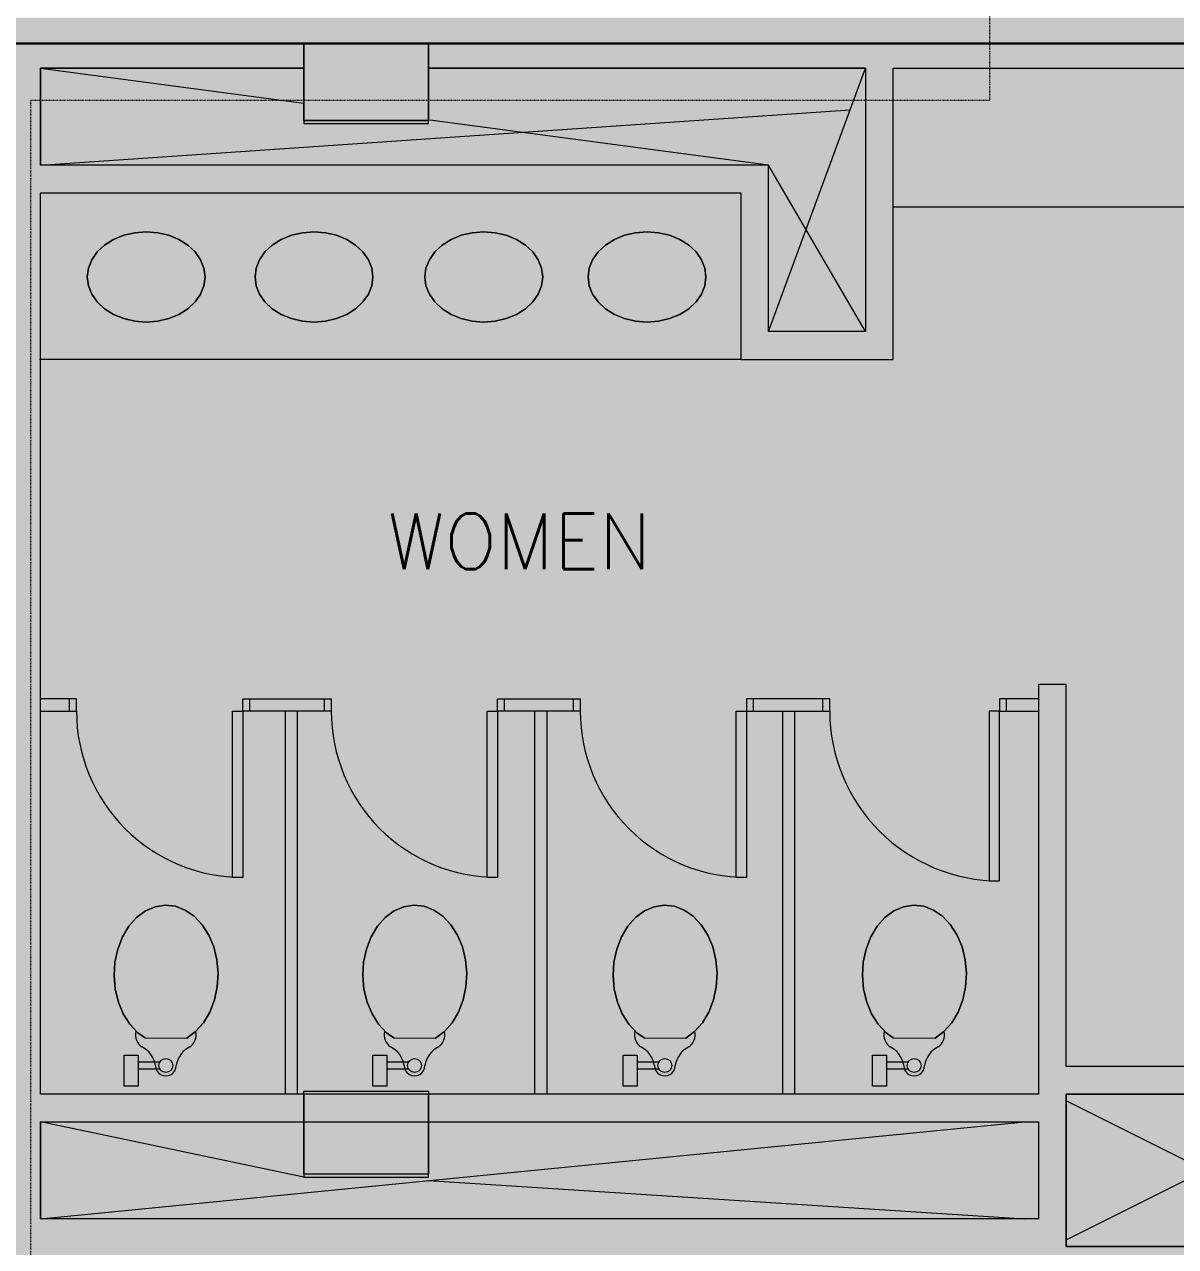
# Model space of a CAD drawing. Header units: inches. Extents: x 920 to 3181, y -644 to 1788.
# Drawn here: x 2208.2 to 2374.3, y 1080.6 to 1256.9 of the extents above; entities that cross this region are included whole.
import ezdxf

# ---------------------------------------------------------------- set-up
doc = ezdxf.new("R2010")
doc.units = ezdxf.units.IN
doc.header["$MEASUREMENT"] = 0
doc.linetypes.add('Dash 1_16_', pattern=[0.125, 0.0625, -0.0625])
for name, color, linetype, lineweight in [('4694_52_BB$0$__9', 7, 'Continuous', 9), ('4694_52_BB$0$BHT', 7, 'Continuous', 9), ('4694_52_BB$0$BPT', 7, 'Continuous', 9), ('4694_52_BB$0$BTX', 7, 'Continuous', 9), ('4694_52_BB$0$T-DRWG-BLCK__1', 7, 'Continuous', 9), ('9t floor LINKED_dwg', 8, 'Continuous', 9), ('A-DETL', 90, 'Continuous', 9), ('A-DETL-GENF', 92, 'Continuous', 9), ('A-WALL-PATT', 111, 'Continuous', 18), ('I-WALL', 2, 'Continuous', 18)]:
    doc.layers.add(name, color=color, linetype=linetype, lineweight=lineweight)
doc.styles.add('romans', font='romans__.ttf', dxfattribs={"height": 8})

# ---------------------------------------------------------------- blocks, each defined once
blk = doc.blocks.new('9t floor LINKED_dwg_4694_52_BB$0$UNIT0-4997742-FIRST FLOOR CONSTRUCTION PLAN')
at = {"layer": '4694_52_BB$0$T-DRWG-BLCK__1'}
blk.add_line((858.25, 1254.12), (858.25, 1242.56), dxfattribs=at)
at = {"layer": '4694_52_BB$0$T-DRWG-BLCK__1', "flags": 128}
blk.add_lwpolyline([(858.25, 1242.56), (876.25, 1242.56), (876.25, 1254.12)], dxfattribs=at)
blk = doc.blocks.new('9t floor LINKED_dwg_4694_52_BB$0$UNIT0-4997743-FIRST FLOOR CONSTRUCTION PLAN')
at = {"layer": '4694_52_BB$0$T-DRWG-BLCK__1', "flags": 128}
blk.add_lwpolyline([(858.2502, 1090.5624), (876.2502, 1090.5624), (876.2502, 1102.5624), (858.2502, 1102.5624)], close=True, dxfattribs=at)
blk = doc.blocks.new('9t floor LINKED_dwg_4694_52_BB$0$721X19BI-4997760-FIRST FLOOR CONSTRUCTION PLAN')
at = {"layer": '4694_52_BB$0$__9', "flags": 128}
blk.add_lwpolyline([(875.71224, 1220.4456), (875.87556, 1221.71376), (876.35928, 1222.93308), (877.1448, 1224.05688), (878.20188, 1225.04184), (879.48996, 1225.85016), (880.95948, 1226.45088), (882.55404, 1226.82072), (884.21232, 1226.94564), (885.8706, 1226.82072), (887.46504, 1226.45088), (888.93468, 1225.85016), (890.22264, 1225.04184), (891.27972, 1224.05688), (892.06524, 1222.93308), (892.54896, 1221.71376), (892.71228, 1220.4456), (892.54896, 1219.17756), (892.06524, 1217.95824), (891.27972, 1216.83444), (890.22264, 1215.84948), (888.93468, 1215.04104), (887.46504, 1214.44044), (885.8706, 1214.07048), (884.21232, 1213.94568), (882.55404, 1214.07048), (880.95948, 1214.44044), (879.48996, 1215.04104), (878.20188, 1215.84948), (877.1448, 1216.83444), (876.35928, 1217.95824), (875.87556, 1219.17756), (875.71224, 1220.4456), (875.87556, 1219.17756), (876.35928, 1217.95824), (877.1448, 1216.83444), (878.20188, 1215.84948), (879.48996, 1215.04104), (880.95948, 1214.44044), (882.55404, 1214.07048), (884.21232, 1213.94568), (885.8706, 1214.07048), (887.46504, 1214.44044), (888.93468, 1215.04104), (890.22264, 1215.84948), (891.27972, 1216.83444), (892.06524, 1217.95824), (892.54896, 1219.17756), (892.71228, 1220.4456), (892.54896, 1221.71376), (892.06524, 1222.93308), (891.27972, 1224.05688), (890.22264, 1225.04184), (888.93468, 1225.85016), (887.46504, 1226.45088), (885.8706, 1226.82072), (884.21232, 1226.94564), (882.55404, 1226.82072), (880.95948, 1226.45088), (879.48996, 1225.85016), (878.20188, 1225.04184), (877.1448, 1224.05688), (876.35928, 1222.93308), (875.87556, 1221.71376)], close=True, dxfattribs=at)
blk = doc.blocks.new('9t floor LINKED_dwg_4694_52_BB$0$721X19BI-4997761-FIRST FLOOR CONSTRUCTION PLAN')
at = {"layer": '4694_52_BB$0$__9', "flags": 128}
blk.add_lwpolyline([(851.21232, 1220.4456), (851.37564, 1221.71376), (851.85936, 1222.93308), (852.64488, 1224.05688), (853.70196, 1225.04184), (854.99004, 1225.85016), (856.45956, 1226.45088), (858.05412, 1226.82072), (859.7124, 1226.94564), (861.37068, 1226.82072), (862.96512, 1226.45088), (864.43476, 1225.85016), (865.72272, 1225.04184), (866.7798, 1224.05688), (867.56532, 1222.93308), (868.04904, 1221.71376), (868.21236, 1220.4456), (868.04904, 1219.17756), (867.56532, 1217.95824), (866.7798, 1216.83444), (865.72272, 1215.84948), (864.43476, 1215.04104), (862.96512, 1214.44044), (861.37068, 1214.07048), (859.7124, 1213.94568), (858.05412, 1214.07048), (856.45956, 1214.44044), (854.99004, 1215.04104), (853.70196, 1215.84948), (852.64488, 1216.83444), (851.85936, 1217.95824), (851.37564, 1219.17756), (851.21232, 1220.4456), (851.37564, 1219.17756), (851.85936, 1217.95824), (852.64488, 1216.83444), (853.70196, 1215.84948), (854.99004, 1215.04104), (856.45956, 1214.44044), (858.05412, 1214.07048), (859.7124, 1213.94568), (861.37068, 1214.07048), (862.96512, 1214.44044), (864.43476, 1215.04104), (865.72272, 1215.84948), (866.7798, 1216.83444), (867.56532, 1217.95824), (868.04904, 1219.17756), (868.21236, 1220.4456), (868.04904, 1221.71376), (867.56532, 1222.93308), (866.7798, 1224.05688), (865.72272, 1225.04184), (864.43476, 1225.85016), (862.96512, 1226.45088), (861.37068, 1226.82072), (859.7124, 1226.94564), (858.05412, 1226.82072), (856.45956, 1226.45088), (854.99004, 1225.85016), (853.70196, 1225.04184), (852.64488, 1224.05688), (851.85936, 1222.93308), (851.37564, 1221.71376)], close=True, dxfattribs=at)
blk = doc.blocks.new('9t floor LINKED_dwg_4694_52_BB$0$721X19BI-4997762-FIRST FLOOR CONSTRUCTION PLAN')
at = {"layer": '4694_52_BB$0$__9', "flags": 128}
blk.add_lwpolyline([(827.00916, 1220.4456), (827.17248, 1221.71376), (827.6562, 1222.93308), (828.44172, 1224.05688), (829.4988, 1225.04184), (830.78688, 1225.85016), (832.2564, 1226.45088), (833.85096, 1226.82072), (835.50924, 1226.94564), (837.16752, 1226.82072), (838.76196, 1226.45088), (840.2316, 1225.85016), (841.51956, 1225.04184), (842.57664, 1224.05688), (843.36216, 1222.93308), (843.84588, 1221.71376), (844.0092, 1220.4456), (843.84588, 1219.17756), (843.36216, 1217.95824), (842.57664, 1216.83444), (841.51956, 1215.84948), (840.2316, 1215.04104), (838.76196, 1214.44044), (837.16752, 1214.07048), (835.50924, 1213.94568), (833.85096, 1214.07048), (832.2564, 1214.44044), (830.78688, 1215.04104), (829.4988, 1215.84948), (828.44172, 1216.83444), (827.6562, 1217.95824), (827.17248, 1219.17756), (827.00916, 1220.4456), (827.17248, 1219.17756), (827.6562, 1217.95824), (828.44172, 1216.83444), (829.4988, 1215.84948), (830.78688, 1215.04104), (832.2564, 1214.44044), (833.85096, 1214.07048), (835.50924, 1213.94568), (837.16752, 1214.07048), (838.76196, 1214.44044), (840.2316, 1215.04104), (841.51956, 1215.84948), (842.57664, 1216.83444), (843.36216, 1217.95824), (843.84588, 1219.17756), (844.0092, 1220.4456), (843.84588, 1221.71376), (843.36216, 1222.93308), (842.57664, 1224.05688), (841.51956, 1225.04184), (840.2316, 1225.85016), (838.76196, 1226.45088), (837.16752, 1226.82072), (835.50924, 1226.94564), (833.85096, 1226.82072), (832.2564, 1226.45088), (830.78688, 1225.85016), (829.4988, 1225.04184), (828.44172, 1224.05688), (827.6562, 1222.93308), (827.17248, 1221.71376)], close=True, dxfattribs=at)
blk = doc.blocks.new('9t floor LINKED_dwg_4694_52_BB$0$3REG1-4997763-FIRST FLOOR CONSTRUCTION PLAN')
at = {"layer": '4694_52_BB$0$__9'}
for p, q in [((945.4164, 1107.1434), (942.35388, 1107.1434)), ((945.4164, 1106.14344), (942.35388, 1106.14344))]:
    blk.add_line(p, q, dxfattribs=at)
at = {"layer": '4694_52_BB$0$__9', "flags": 128}
blk.add_lwpolyline([(943.30308, 1110.66768), (942.2736, 1111.4082), (941.12208, 1112.62692), (940.17096, 1114.12188), (939.45684, 1115.83548), (939.0072, 1117.70184), (938.83932, 1119.64944), (938.95956, 1121.60316), (939.36336, 1123.48812), (940.03524, 1125.23184), (940.94928, 1126.76724), (942.07056, 1128.0354), (943.35564, 1128.98748), (944.75556, 1129.587), (946.2162, 1129.81092), (947.68152, 1129.6506), (949.09524, 1129.11216), (950.403, 1128.21636), (951.55452, 1126.99752), (952.50564, 1125.50256), (953.21976, 1123.78896), (953.6694, 1121.9226), (953.83728, 1119.97512), (953.71704, 1118.02128), (953.31324, 1116.13632), (952.64136, 1114.39272), (951.7272, 1112.85732), (950.60604, 1111.58916), (949.32084, 1110.63696), (950.60604, 1111.58916), (951.7272, 1112.85732), (952.64136, 1114.39272), (953.31324, 1116.13632), (953.71704, 1118.02128), (953.83728, 1119.97512), (953.6694, 1121.9226), (953.21976, 1123.78896), (952.50564, 1125.50256), (951.55452, 1126.99752), (950.403, 1128.21636), (949.09524, 1129.11216), (947.68152, 1129.6506), (946.2162, 1129.81092), (944.75556, 1129.587), (943.35564, 1128.98748), (942.07056, 1128.0354), (940.94928, 1126.76724), (940.03524, 1125.23184), (939.36336, 1123.48812), (938.95956, 1121.60316), (938.83932, 1119.64944), (939.0072, 1117.70184), (939.45684, 1115.83548), (940.17096, 1114.12188), (941.12208, 1112.62692), (942.2736, 1111.4082), (943.30308, 1110.66768), (949.32084, 1110.63696)], dxfattribs=at)
blk.add_lwpolyline([(942.30696, 1103.67948), (940.30704, 1103.67948), (940.30704, 1108.17948), (942.30696, 1108.17948)], close=True, dxfattribs=at)
at = {"layer": '4694_52_BB$0$__9'}
blk.add_circle((946.30704, 1106.67948), 0.99996, dxfattribs=at)
for centre, radius, start, end in [((944.06544, 1111.11984), 2.13852, 167.348788, 235.3272141), ((948.54852, 1111.11984), 2.13852, 304.6727859, 12.651212), ((941.307, 1106.17956), 3.53556, 8.1306524, 64.1446193), ((951.30696, 1106.17956), 3.53556, 115.8553807, 171.8693476), ((946.30704, 1106.6688), 1.5, 179.5874775, 0.4125225)]:
    blk.add_arc(centre, radius, start, end, dxfattribs=at)
blk = doc.blocks.new('9t floor LINKED_dwg_4694_52_BB$0$3REG1-4997764-FIRST FLOOR CONSTRUCTION PLAN')
at = {"layer": '4694_52_BB$0$__9'}
for p, q in [((909.44772, 1107.1434), (906.3852, 1107.1434)), ((909.44772, 1106.14344), (906.3852, 1106.14344))]:
    blk.add_line(p, q, dxfattribs=at)
at = {"layer": '4694_52_BB$0$__9', "flags": 128}
blk.add_lwpolyline([(907.3344, 1110.66768), (906.30492, 1111.4082), (905.1534, 1112.62692), (904.20228, 1114.12188), (903.48816, 1115.83548), (903.03852, 1117.70184), (902.87064, 1119.64944), (902.99088, 1121.60316), (903.39468, 1123.48812), (904.06656, 1125.23184), (904.9806, 1126.76724), (906.10188, 1128.0354), (907.38696, 1128.98748), (908.78688, 1129.587), (910.24752, 1129.81092), (911.71284, 1129.6506), (913.12656, 1129.11216), (914.43432, 1128.21636), (915.58584, 1126.99752), (916.53696, 1125.50256), (917.25108, 1123.78896), (917.70072, 1121.9226), (917.8686, 1119.97512), (917.74836, 1118.02128), (917.34456, 1116.13632), (916.67268, 1114.39272), (915.75852, 1112.85732), (914.63736, 1111.58916), (913.35216, 1110.63696), (914.63736, 1111.58916), (915.75852, 1112.85732), (916.67268, 1114.39272), (917.34456, 1116.13632), (917.74836, 1118.02128), (917.8686, 1119.97512), (917.70072, 1121.9226), (917.25108, 1123.78896), (916.53696, 1125.50256), (915.58584, 1126.99752), (914.43432, 1128.21636), (913.12656, 1129.11216), (911.71284, 1129.6506), (910.24752, 1129.81092), (908.78688, 1129.587), (907.38696, 1128.98748), (906.10188, 1128.0354), (904.9806, 1126.76724), (904.06656, 1125.23184), (903.39468, 1123.48812), (902.99088, 1121.60316), (902.87064, 1119.64944), (903.03852, 1117.70184), (903.48816, 1115.83548), (904.20228, 1114.12188), (905.1534, 1112.62692), (906.30492, 1111.4082), (907.3344, 1110.66768), (913.35216, 1110.63696)], dxfattribs=at)
blk.add_lwpolyline([(906.33828, 1103.67948), (904.33836, 1103.67948), (904.33836, 1108.17948), (906.33828, 1108.17948)], close=True, dxfattribs=at)
at = {"layer": '4694_52_BB$0$__9'}
blk.add_circle((910.33836, 1106.67948), 0.99996, dxfattribs=at)
for centre, radius, start, end in [((908.09676, 1111.11984), 2.13852, 167.348788, 235.3272141), ((912.57984, 1111.11984), 2.13852, 304.6727859, 12.651212), ((905.33832, 1106.17956), 3.53556, 8.1306524, 64.1446193), ((915.33828, 1106.17956), 3.53556, 115.8553807, 171.8693476), ((910.33836, 1106.6688), 1.5, 179.5874775, 0.4125225)]:
    blk.add_arc(centre, radius, start, end, dxfattribs=at)
blk = doc.blocks.new('9t floor LINKED_dwg_4694_52_BB$0$3REG1-4997765-FIRST FLOOR CONSTRUCTION PLAN')
at = {"layer": '4694_52_BB$0$__9'}
for p, q in [((873.33828, 1107.1434), (870.27576, 1107.1434)), ((873.33828, 1106.14344), (870.27576, 1106.14344))]:
    blk.add_line(p, q, dxfattribs=at)
at = {"layer": '4694_52_BB$0$__9', "flags": 128}
blk.add_lwpolyline([(871.22496, 1110.66768), (870.19548, 1111.4082), (869.04396, 1112.62692), (868.09284, 1114.12188), (867.37872, 1115.83548), (866.92908, 1117.70184), (866.7612, 1119.64944), (866.88144, 1121.60316), (867.28524, 1123.48812), (867.95712, 1125.23184), (868.87116, 1126.76724), (869.99244, 1128.0354), (871.27752, 1128.98748), (872.67744, 1129.587), (874.13808, 1129.81092), (875.6034, 1129.6506), (877.01712, 1129.11216), (878.32488, 1128.21636), (879.4764, 1126.99752), (880.42752, 1125.50256), (881.14164, 1123.78896), (881.59128, 1121.9226), (881.75916, 1119.97512), (881.63892, 1118.02128), (881.23512, 1116.13632), (880.56324, 1114.39272), (879.64908, 1112.85732), (878.52792, 1111.58916), (877.24272, 1110.63696), (878.52792, 1111.58916), (879.64908, 1112.85732), (880.56324, 1114.39272), (881.23512, 1116.13632), (881.63892, 1118.02128), (881.75916, 1119.97512), (881.59128, 1121.9226), (881.14164, 1123.78896), (880.42752, 1125.50256), (879.4764, 1126.99752), (878.32488, 1128.21636), (877.01712, 1129.11216), (875.6034, 1129.6506), (874.13808, 1129.81092), (872.67744, 1129.587), (871.27752, 1128.98748), (869.99244, 1128.0354), (868.87116, 1126.76724), (867.95712, 1125.23184), (867.28524, 1123.48812), (866.88144, 1121.60316), (866.7612, 1119.64944), (866.92908, 1117.70184), (867.37872, 1115.83548), (868.09284, 1114.12188), (869.04396, 1112.62692), (870.19548, 1111.4082), (871.22496, 1110.66768), (877.24272, 1110.63696)], dxfattribs=at)
blk.add_lwpolyline([(870.22884, 1103.67948), (868.22892, 1103.67948), (868.22892, 1108.17948), (870.22884, 1108.17948)], close=True, dxfattribs=at)
at = {"layer": '4694_52_BB$0$__9'}
blk.add_circle((874.22892, 1106.67948), 0.99996, dxfattribs=at)
for centre, radius, start, end in [((871.98732, 1111.11984), 2.13852, 167.348788, 235.3272141), ((876.4704, 1111.11984), 2.13852, 304.6727859, 12.651212), ((869.22888, 1106.17956), 3.53556, 8.1306524, 64.1446193), ((879.22884, 1106.17956), 3.53556, 115.8553807, 171.8693476), ((874.22892, 1106.6688), 1.5, 179.5874775, 0.4125225)]:
    blk.add_arc(centre, radius, start, end, dxfattribs=at)
blk = doc.blocks.new('9t floor LINKED_dwg_4694_52_BB$0$3REG1-4997766-FIRST FLOOR CONSTRUCTION PLAN')
at = {"layer": '4694_52_BB$0$__9'}
for p, q in [((837.44772, 1107.1434), (834.3852, 1107.1434)), ((837.44772, 1106.14344), (834.3852, 1106.14344))]:
    blk.add_line(p, q, dxfattribs=at)
at = {"layer": '4694_52_BB$0$__9', "flags": 128}
blk.add_lwpolyline([(835.3344, 1110.66768), (834.30492, 1111.4082), (833.1534, 1112.62692), (832.20228, 1114.12188), (831.48816, 1115.83548), (831.03852, 1117.70184), (830.87064, 1119.64944), (830.99088, 1121.60316), (831.39468, 1123.48812), (832.06656, 1125.23184), (832.9806, 1126.76724), (834.10188, 1128.0354), (835.38696, 1128.98748), (836.78688, 1129.587), (838.24752, 1129.81092), (839.71284, 1129.6506), (841.12656, 1129.11216), (842.43432, 1128.21636), (843.58584, 1126.99752), (844.53696, 1125.50256), (845.25108, 1123.78896), (845.70072, 1121.9226), (845.8686, 1119.97512), (845.74836, 1118.02128), (845.34456, 1116.13632), (844.67268, 1114.39272), (843.75852, 1112.85732), (842.63736, 1111.58916), (841.35216, 1110.63696), (842.63736, 1111.58916), (843.75852, 1112.85732), (844.67268, 1114.39272), (845.34456, 1116.13632), (845.74836, 1118.02128), (845.8686, 1119.97512), (845.70072, 1121.9226), (845.25108, 1123.78896), (844.53696, 1125.50256), (843.58584, 1126.99752), (842.43432, 1128.21636), (841.12656, 1129.11216), (839.71284, 1129.6506), (838.24752, 1129.81092), (836.78688, 1129.587), (835.38696, 1128.98748), (834.10188, 1128.0354), (832.9806, 1126.76724), (832.06656, 1125.23184), (831.39468, 1123.48812), (830.99088, 1121.60316), (830.87064, 1119.64944), (831.03852, 1117.70184), (831.48816, 1115.83548), (832.20228, 1114.12188), (833.1534, 1112.62692), (834.30492, 1111.4082), (835.3344, 1110.66768), (841.35216, 1110.63696)], dxfattribs=at)
blk.add_lwpolyline([(834.33828, 1103.67948), (832.33836, 1103.67948), (832.33836, 1108.17948), (834.33828, 1108.17948)], close=True, dxfattribs=at)
at = {"layer": '4694_52_BB$0$__9'}
blk.add_circle((838.33836, 1106.67948), 0.99996, dxfattribs=at)
for centre, radius, start, end in [((836.09676, 1111.11984), 2.13852, 167.348788, 235.3272141), ((840.57984, 1111.11984), 2.13852, 304.6727859, 12.651212), ((833.33832, 1106.17956), 3.53556, 8.1306524, 64.1446193), ((843.33828, 1106.17956), 3.53556, 115.8553807, 171.8693476), ((838.33836, 1106.6688), 1.5, 179.5874775, 0.4125225)]:
    blk.add_arc(centre, radius, start, end, dxfattribs=at)
blk = doc.blocks.new('9t floor LINKED_dwg_4694_52_BB$0$721X19BI-4997767-FIRST FLOOR CONSTRUCTION PLAN')
at = {"layer": '4694_52_BB$0$__9', "flags": 128}
blk.add_lwpolyline([(899.27484, 1220.4456), (899.43816, 1221.71376), (899.92188, 1222.93308), (900.7074, 1224.05688), (901.76448, 1225.04184), (903.05256, 1225.85016), (904.52208, 1226.45088), (906.11664, 1226.82072), (907.77492, 1226.94564), (909.4332, 1226.82072), (911.02764, 1226.45088), (912.49728, 1225.85016), (913.78524, 1225.04184), (914.84232, 1224.05688), (915.62784, 1222.93308), (916.11156, 1221.71376), (916.27488, 1220.4456), (916.11156, 1219.17756), (915.62784, 1217.95824), (914.84232, 1216.83444), (913.78524, 1215.84948), (912.49728, 1215.04104), (911.02764, 1214.44044), (909.4332, 1214.07048), (907.77492, 1213.94568), (906.11664, 1214.07048), (904.52208, 1214.44044), (903.05256, 1215.04104), (901.76448, 1215.84948), (900.7074, 1216.83444), (899.92188, 1217.95824), (899.43816, 1219.17756), (899.27484, 1220.4456), (899.43816, 1219.17756), (899.92188, 1217.95824), (900.7074, 1216.83444), (901.76448, 1215.84948), (903.05256, 1215.04104), (904.52208, 1214.44044), (906.11664, 1214.07048), (907.77492, 1213.94568), (909.4332, 1214.07048), (911.02764, 1214.44044), (912.49728, 1215.04104), (913.78524, 1215.84948), (914.84232, 1216.83444), (915.62784, 1217.95824), (916.11156, 1219.17756), (916.27488, 1220.4456), (916.11156, 1221.71376), (915.62784, 1222.93308), (914.84232, 1224.05688), (913.78524, 1225.04184), (912.49728, 1225.85016), (911.02764, 1226.45088), (909.4332, 1226.82072), (907.77492, 1226.94564), (906.11664, 1226.82072), (904.52208, 1226.45088), (903.05256, 1225.85016), (901.76448, 1225.04184), (900.7074, 1224.05688), (899.92188, 1222.93308), (899.43816, 1221.71376)], close=True, dxfattribs=at)
blk = doc.blocks.new('9t floor LINKED_dwg-4848483-FIRST FLOOR CONSTRUCTION PLAN')
at = {"layer": '4694_52_BB$0$BHT'}
h = blk.add_hatch(color=256, dxfattribs=at)
h.paths.add_polyline_path([(888.63, 911.3), (891.25, 911.3), (891.25, 914.56), (953.53, 914.56), (953.53, 927.72), (971.53, 927.72), (971.53, 914.56), (1014.25, 914.56), (1014.25, 950.56), (1010.25, 950.56), (1010.25, 918.56), (975.53, 918.56), (975.53, 966.56), (1002.25, 966.56), (1002.25, 969), (1014.25, 969), (1014.25, 1037.1), (1010.25, 1037.1), (1010.25, 970.56), (971.53, 970.56), (971.53, 946.56), (876.25, 946.56), (876.25, 946.31), (888.63, 946.31), (888.63, 942.56), (971.53, 942.56), (971.53, 938.56), (876.25, 938.56), (876.25, 934.56), (887.25, 934.56), (887.25, 911.3)], flags=0)
h.paths.add_polyline_path([(949.53, 918.56), (891.25, 918.56), (891.25, 934.56), (971.53, 934.56), (971.53, 931.72), (949.53, 931.72), (949.53, 926.83)], flags=0)
h.paths.add_polyline_path([(816.25, 934.56), (821.75, 934.56), (821.75, 938.56), (820.25, 938.56), (820.25, 942.56), (816.25, 942.56), (816.25, 938.56)], flags=0)
h.paths.add_polyline_path([(825.5, 934.56), (858.25, 934.56), (858.25, 938.56), (825.5, 938.56), (825.5, 938.01)], flags=0)
h.paths.add_polyline_path([(831.6, 946.31), (858.25, 946.31), (858.25, 946.56), (820.25, 946.56), (820.25, 1080.56), (964.25, 1080.56), (964.25, 1018.56), (968.25, 1018.56), (968.25, 1076.56), (1010.25, 1076.56), (1010.25, 1073.1), (1014.25, 1073.1), (1014.25, 1109.59), (1010.25, 1109.59), (1010.25, 1106.56), (968.25, 1106.56), (968.25, 1161.64), (964.25, 1161.64), (964.25, 1102.56), (876.25, 1102.56), (876.25, 1098.56), (964.25, 1098.56), (964.25, 1084.56), (820.25, 1084.56), (820.25, 1098.56), (858.25, 1098.56), (858.25, 1102.56), (820.25, 1102.56), (820.25, 1232.56), (921.28, 1232.56), (921.28, 1208.56), (943.28, 1208.56), (943.28, 1250.56), (1002.25, 1250.56), (1002.25, 1219), (1014.25, 1219), (1014.25, 1254.12), (858.25, 1254.12), (858.25, 1243), (876.25, 1243), (876.25, 1250.56), (939.28, 1250.56), (939.28, 1212.56), (925.28, 1212.56), (925.28, 1236.56), (820.25, 1236.56), (820.25, 1250.56), (858.25, 1250.56), (858.25, 1254.12), (817, 1254.12), (817, 1110.12), (816.25, 1110.12), (816.25, 1106.37), (817, 1106.37), (817, 977.94), (816.25, 977.94), (816.25, 946.31), (822.63, 946.31)], flags=0)
h.paths.add_polyline_path([(1198.25, 951), (1216.25, 951), (1216.25, 968.56), (1198.25, 968.56), (1198.25, 962.18)], flags=0)
h.paths.add_polyline_path([(1198.25, 969), (1202.25, 969), (1202.25, 1236.56), (1198.25, 1236.56), (1198.25, 1198.56), (1171.73, 1198.56), (1171.73, 1194.56), (1198.25, 1194.56), (1198.25, 988)], flags=0)
h.paths.add_polyline_path([(997.73, 1080.56), (968.25, 1080.56), (968.25, 1102.56), (1010.25, 1102.56), (1010.25, 1080.56)], flags=0)
h.paths.add_polyline_path([(1014.25, 1145.59), (1014.25, 1218.56), (1010.25, 1218.56), (1010.25, 1145.59)], flags=0)
h.paths.add_polyline_path([(1104.25, 1191.56), (1104.25, 1194.56), (1135.73, 1194.56), (1135.73, 1198.56), (1104.25, 1198.56), (1104.25, 1250.56), (1198.25, 1250.56), (1198.25, 1237), (1216.25, 1237), (1216.25, 1254.12), (1102.13, 1254.12), (1102.13, 1254.56), (1100.25, 1254.56), (1100.25, 1191.56)], flags=0)
at = {"lineweight": 9, "flags": 128}
for points in [[(820.25, 1250.56), (858.25, 1250.56), (858.25, 1243), (876.25, 1243), (876.25, 1250.56), (939.28, 1250.56), (939.28, 1212.56), (925.28, 1212.56), (925.28, 1236.56), (820.25, 1236.56)], [(968.25, 1102.56), (968.25, 1080.56), (1010.25, 1080.56), (1010.25, 1102.56), (968.25, 1102.56), (1010.25, 1102.56), (1010.25, 1080.56), (968.25, 1080.56)], [(820.25, 1098.56), (964.25, 1098.56), (964.25, 1084.56), (820.25, 1084.56)]]:
    blk.add_lwpolyline(points, close=True, dxfattribs=at)
at = {"layer": '4694_52_BB$0$BPT'}
for p, q in [((820.25, 1250.56), (820.25, 1236.56)), ((943.28, 1230.56), (1002.25, 1230.56)), ((921.28, 1208.56), (820.13, 1208.56)), ((824.45, 1157.81), (824.45, 1159.56)), ((850.45, 1157.81), (850.45, 1159.56)), ((861.21, 1157.81), (861.21, 1159.56)), ((887.21, 1157.81), (887.21, 1159.56)), ((897.14, 1157.81), (897.14, 1159.56)), ((923.14, 1157.81), (923.14, 1159.56)), ((933.13, 1157.81), (933.13, 1159.56)), ((959.63, 1157.81), (959.63, 1159.56)), ((855.54, 1157.81), (855.54, 1102.56)), ((857.29, 1157.81), (857.29, 1102.56)), ((891.54, 1157.81), (891.54, 1102.56)), ((893.29, 1157.81), (893.29, 1102.56)), ((927.31, 1157.81), (927.31, 1102.56)), ((929.06, 1157.81), (929.06, 1102.56)), ((820.25, 1098.56), (820.25, 1084.56)), ((876.25, 1090.08), (962.28, 1084.56))]:
    blk.add_line(p, q, dxfattribs=at)
at = {"layer": '4694_52_BB$0$BPT', "flags": 128}
for points in [[(876.25, 1254.12), (876.25, 1243), (858.25, 1243), (858.25, 1254.12)], [(858.25, 1250.56), (820.25, 1250.56), (858.23, 1245.5)], [(858.25, 1102.56), (820.25, 1102.56), (820.25, 1232.56), (921.28, 1232.56), (921.28, 1208.56), (943.28, 1208.56), (943.28, 1250.56), (1002.25, 1250.56)], [(939.28, 1250.56), (939.28, 1212.56), (925.28, 1212.56), (939.28, 1250.56), (876.25, 1250.56)], [(925.28, 1212.56), (925.28, 1236.56), (820.25, 1236.56), (937.06, 1244.56)], [(939.28, 1212.56), (925.28, 1236.56), (876.41, 1243.08)], [(1010.25, 1073.1), (1014.25, 1073.1), (1014.25, 1109.59), (1010.25, 1109.59), (1010.25, 1106.56), (968.25, 1106.56), (968.25, 1161.64), (964.25, 1161.64), (964.25, 1102.56), (876.25, 1102.56)], [(820.25, 1157.81), (825.45, 1157.81), (825.45, 1159.56), (820.25, 1159.56)], [(964.25, 1159.56), (958.63, 1159.56), (958.63, 1157.81), (957.13, 1157.81), (957.13, 1133.31), (958.63, 1133.31), (958.63, 1157.81), (964.25, 1157.81)], [(968.25, 1081.55), (1010.25, 1102.56), (968.25, 1102.56), (968.25, 1080.56), (1010.25, 1080.56), (968.25, 1101.57)], [(858.25, 1090.56), (820.25, 1098.56), (858.25, 1098.56)], [(876.25, 1098.56), (964.25, 1098.56), (964.25, 1084.56), (820.25, 1084.56), (962.28, 1098.56)]]:
    blk.add_lwpolyline(points, dxfattribs=at)
for points in [[(862.21, 1159.56), (862.21, 1157.81), (849.45, 1157.81), (849.45, 1159.56)], [(886.21, 1159.56), (898.14, 1159.56), (898.14, 1157.81), (886.21, 1157.81), (886.21, 1133.81), (884.71, 1133.81), (884.71, 1157.81), (886.21, 1157.81)], [(922.14, 1159.56), (922.14, 1157.81), (934.13, 1157.81), (934.13, 1159.56)], [(849.45, 1133.81), (847.95, 1133.81), (847.95, 1157.81), (849.45, 1157.81)], [(920.64, 1157.81), (922.14, 1157.81), (922.14, 1133.81), (920.64, 1133.81)], [(876.25, 1091), (858.25, 1091), (858.25, 1103), (876.25, 1103)]]:
    blk.add_lwpolyline(points, close=True, dxfattribs=at)
at = {"layer": '4694_52_BB$0$BPT'}
for centre, radius in [((849.45, 1157.81), 24), ((886.21, 1157.81), 24), ((922.14, 1157.81), 24), ((958.63, 1157.81), 24.5)]:
    blk.add_arc(centre, radius, 179.9997, 270, dxfattribs=at)
for name in ['9t floor LINKED_dwg_4694_52_BB$0$UNIT0-4997742-FIRST FLOOR CONSTRUCTION PLAN', '9t floor LINKED_dwg_4694_52_BB$0$721X19BI-4997762-FIRST FLOOR CONSTRUCTION PLAN', '9t floor LINKED_dwg_4694_52_BB$0$721X19BI-4997761-FIRST FLOOR CONSTRUCTION PLAN', '9t floor LINKED_dwg_4694_52_BB$0$721X19BI-4997760-FIRST FLOOR CONSTRUCTION PLAN', '9t floor LINKED_dwg_4694_52_BB$0$721X19BI-4997767-FIRST FLOOR CONSTRUCTION PLAN', '9t floor LINKED_dwg_4694_52_BB$0$3REG1-4997766-FIRST FLOOR CONSTRUCTION PLAN', '9t floor LINKED_dwg_4694_52_BB$0$3REG1-4997765-FIRST FLOOR CONSTRUCTION PLAN', '9t floor LINKED_dwg_4694_52_BB$0$3REG1-4997764-FIRST FLOOR CONSTRUCTION PLAN', '9t floor LINKED_dwg_4694_52_BB$0$3REG1-4997763-FIRST FLOOR CONSTRUCTION PLAN', '9t floor LINKED_dwg_4694_52_BB$0$UNIT0-4997743-FIRST FLOOR CONSTRUCTION PLAN']:
    blk.add_blockref(name, (0, 0))
at = {"layer": '4694_52_BB$0$BTX', "insert": (870.32, 1186.3), "char_height": 8, "width": 50.6237, "attachment_point": 1, "line_spacing_factor": 0.964689, "style": 'romans'}
blk.add_mtext('WOMEN', dxfattribs=at)

msp = doc.modelspace()

# ---------------------------------------------------------------- hatches: boundary and pattern name
at = {"layer": 'A-DETL-GENF'}
h = msp.add_hatch(color=254, dxfattribs=at)
h.paths.add_polyline_path([(1785.93, 668.23), (2197.5, 668.23), (2197.5, 698.57), (2277.5, 698.57), (2277.5, 705), (2281.5, 705), (2281.5, 668.23), (2613.5, 668.23), (2613.5, 705), (2617.5, 705), (2617.5, 693.07), (2705.5, 693.07), (2705.5, 668.23), (2791.75, 668.23), (2791.75, 682.5), (2815.75, 682.5), (2815.75, 668.23), (3180.85, 668.23), (3180.85, 893.5), (3062.24, 893.5), (3062.24, 1257.87), (3053.5, 1257.87), (3053.52, 1256.51), (3057.74, 1256.51), (3057.74, 1238.51), (3039.74, 1238.51), (3039.74, 1254.12), (2819.5, 1254.12), (2819.5, 1233.5), (2794, 1233.5), (2794, 1254.12), (2606.5, 1254.12), (2606.5, 1237), (2588.5, 1237), (2588.5, 1250.56), (2494.5, 1250.56), (2494.5, 1198.56), (2525.98, 1198.56), (2525.98, 1194.56), (2494.5, 1194.56), (2494.5, 1191.56), (2490.5, 1191.56), (2490.5, 1254.56), (2492.38, 1254.56), (2492.38, 1257.87), (2404.5, 1257.87), (2404.5, 1219), (2392.5, 1219), (2392.5, 1250.56), (2333.53, 1250.56), (2333.53, 1208.56), (2311.53, 1208.56), (2311.53, 1232.56), (2210.5, 1232.56), (2210.5, 1102.56), (2248.5, 1102.56), (2248.5, 1098.56), (2210.5, 1098.56), (2210.5, 1084.56), (2354.5, 1084.56), (2354.5, 1098.56), (2266.5, 1098.56), (2266.5, 1102.56), (2354.5, 1102.56), (2354.5, 1161.64), (2358.5, 1161.64), (2358.5, 1106.56), (2400.5, 1106.56), (2400.5, 1109.59), (2404.5, 1109.59), (2404.5, 1073.1), (2400.5, 1073.1), (2400.5, 1076.56), (2358.5, 1076.56), (2358.5, 1018.56), (2354.5, 1018.56), (2354.5, 1080.56), (2210.5, 1080.56), (2210.5, 946.56), (2248.5, 946.56), (2248.5, 946.31), (2266.5, 946.31), (2266.5, 946.56), (2361.78, 946.56), (2361.78, 970.56), (2400.5, 970.56), (2400.5, 1037.1), (2404.5, 1037.1), (2404.5, 969), (2392.5, 969), (2392.5, 966.56), (2365.78, 966.56), (2365.78, 918.56), (2400.5, 918.56), (2400.5, 950.56), (2404.5, 950.56), (2404.5, 914.56), (2361.78, 914.56), (2361.78, 927.72), (2343.78, 927.72), (2343.78, 914.56), (2281.5, 914.56), (2281.5, 911.3), (2278.88, 911.3), (2278.88, 839.74), (2281.5, 839.74), (2281.5, 833.44), (2278.88, 833.44), (2278.88, 833), (2301.88, 833), (2301.88, 829), (2289.5, 829), (2289.5, 797.44), (2277.5, 797.44), (2277.5, 814.06), (2075.25, 814.06), (2075.25, 870.94), (1836.75, 870.94), (1836.75, 891.94), (1785.93, 891.94), (1785.93, 698.9)], flags=0)
h.paths.add_polyline_path([(2617.5, 668.23), (2661.5, 668.23), (2661.5, 689.07), (2617.5, 689.07)], flags=0)
h.paths.add_polyline_path([(2701.5, 668.23), (2701.5, 689.07), (2665.5, 689.07), (2665.5, 668.23), (2686.66, 668.23)], flags=0)
h.paths.add_polyline_path([(2277.5, 668.23), (2277.5, 694.57), (2201.5, 694.57), (2201.5, 668.23), (2267.4, 668.23)], flags=0)
h.paths.add_polyline_path([(2373.5, 675.14), (2373.5, 705), (2377.5, 705), (2377.5, 675.14)], flags=0)
h.paths.add_polyline_path([(2517.5, 675.14), (2517.5, 705), (2521.5, 705), (2521.5, 675.14)], flags=0)
h.paths.add_polyline_path([(2601.5, 705.44), (2601.5, 709), (2533.5, 709), (2533.5, 705.44), (2517.5, 705.44), (2517.5, 717), (2533.5, 717), (2533.5, 713), (2601.5, 713), (2601.5, 717), (2617.5, 717), (2617.5, 705.44), (2606.5, 705.44)], flags=0)
h.paths.add_polyline_path([(2281.67, 705.44), (2277.5, 705.44), (2277.5, 717), (2293.5, 717), (2293.5, 705.44), (2281.77, 705.44)], flags=0)
h.paths.add_polyline_path([(2373.5, 705.44), (2361.5, 705.44), (2361.5, 713), (2293.5, 713), (2293.5, 717), (2299.38, 717), (2299.38, 789.61), (2281.5, 789.61), (2281.5, 717.44), (2277.5, 717.44), (2277.5, 797), (2281.5, 797), (2281.5, 793.61), (2373.5, 793.61), (2373.5, 815.1), (2349.38, 815.1), (2349.38, 829), (2337.88, 829), (2337.88, 833), (2353.38, 833), (2353.38, 819.1), (2373.5, 819.1), (2373.5, 833), (2377.5, 833), (2377.5, 786.11), (2373.5, 786.11), (2373.5, 789.61), (2303.38, 789.61), (2303.38, 717), (2377.5, 717), (2377.5, 705.44)], flags=0)
h.paths.add_polyline_path([(2617.5, 717.44), (2613.5, 717.44), (2613.5, 821), (2601.5, 821), (2601.5, 833), (2617.5, 833), (2617.5, 758.29)], flags=0)
h.paths.add_polyline_path([(2517.5, 717.44), (2517.5, 744.12), (2521.5, 744.12), (2521.5, 717.44)], flags=0)
h.paths.add_polyline_path([(2377.5, 717.44), (2373.5, 717.44), (2373.5, 744.11), (2377.5, 744.11)], flags=0)
h.paths.add_polyline_path([(2883.25, 746.25), (2883.25, 842.25), (3034, 842.25), (3034, 820.25), (2905.25, 820.25), (2905.25, 746.25)], flags=0)
h.paths.add_polyline_path([(2783.25, 768), (2783.25, 855.02), (2797.25, 855.02), (2797.25, 768), (2791.75, 768)], flags=0)
h.paths.add_polyline_path([(2521.5, 786.11), (2517.5, 786.11), (2517.5, 833), (2533.5, 833), (2533.5, 821), (2521.5, 821), (2521.5, 814.06)], flags=0)
h.paths.add_polyline_path([(3162.74, 869.55), (3149.74, 869.55), (3149.74, 885.5), (3162.74, 885.5), (3162.74, 870)], flags=0)
h.paths.add_polyline_path([(3058, 870), (3038, 870), (3038, 890), (3057.87, 890), (3057.87, 889.13), (3058, 889.13), (3058, 885.5)], flags=0)
h.paths.add_polyline_path([(2281.5, 918.56), (2339.78, 918.56), (2339.78, 931.72), (2361.78, 931.72), (2361.78, 934.56), (2281.5, 934.56), (2281.5, 934.05)], flags=0)
h.paths.add_polyline_path([(2206.5, 934.19), (2277.5, 934.19), (2277.5, 934.56), (2266.5, 934.56), (2266.5, 938.56), (2361.78, 938.56), (2361.78, 942.56), (2210.5, 942.56), (2210.5, 938.56), (2212, 938.56), (2212, 934.56), (2206.5, 934.56)], flags=0)
h.paths.add_polyline_path([(2235.25, 934.56), (2215.75, 934.56), (2215.75, 938.56), (2248.5, 938.56), (2248.5, 934.56)], flags=0)
h.paths.add_polyline_path([(2606.5, 951), (2588.5, 951), (2588.5, 968.56), (2606.5, 968.56), (2606.5, 962.18)], flags=0)
h.paths.add_polyline_path([(2588.5, 969), (2588.5, 1194.56), (2561.98, 1194.56), (2561.98, 1198.56), (2588.5, 1198.56), (2588.5, 1236.56), (2592.5, 1236.56), (2592.5, 969)], flags=0)
h.paths.add_polyline_path([(2206.5, 977.94), (2207.25, 977.94), (2207.25, 1106.37), (2206.5, 1106.37), (2206.5, 1080.56)], flags=0)
h.paths.add_polyline_path([(2819.5, 988), (2794, 988), (2794, 1013.5), (2819.5, 1013.5)], flags=0)
h.paths.add_polyline_path([(3057.74, 992.51), (3039.74, 992.51), (3039.74, 1010.51), (3057.74, 1010.51)], flags=0)
h.paths.add_polyline_path([(2400.5, 1080.56), (2400.5, 1102.56), (2358.5, 1102.56), (2358.5, 1080.56), (2387.98, 1080.56)], flags=0)
h.paths.add_polyline_path([(2206.5, 1110.12), (2207.25, 1110.12), (2207.25, 1254.12), (2206.5, 1254.12), (2206.5, 1145.9)], flags=0)
h.paths.add_polyline_path([(3039.74, 1117.61), (3037.52, 1117.61), (3037.52, 1130.61), (3053.52, 1130.61), (3053.52, 1117.61)], flags=0)
h.paths.add_polyline_path([(2400.5, 1145.59), (2400.5, 1218.56), (2404.5, 1218.56), (2404.5, 1145.59)], flags=0)
h.paths.add_polyline_path([(2315.53, 1212.56), (2329.53, 1212.56), (2329.53, 1250.56), (2266.5, 1250.56), (2266.5, 1243), (2248.5, 1243), (2248.5, 1250.56), (2210.5, 1250.56), (2210.5, 1236.56), (2315.53, 1236.56), (2315.53, 1226.56)], flags=0)
at = {"layer": 'A-WALL-PATT', "lineweight": 9}
msp.add_hatch(color=7, dxfattribs=at).paths.add_polyline_path([(2393.82, 1254.12), (2404.5, 1254.12), (2404.5, 1257.87), (2179.5, 1257.87), (2179.5, 1254.12), (2392.5, 1254.12)], flags=0)

# ---------------------------------------------------------------- linework, layer by layer
at = {"layer": 'A-DETL', "linetype": 'Dash 1_16_', "lineweight": 18}
for p, q in [((2347.5, 1245.94), (2347.5, 1480.14)), ((2209.13, 952.22), (2209.13, 1245.94)), ((2209.13, 1245.94), (2347.5, 1245.94))]:
    msp.add_line(p, q, dxfattribs=at)
at = {"layer": 'I-WALL', "color": 8, "lineweight": 30}
msp.add_line((2179.5, 1254.12), (2404.5, 1254.12), dxfattribs=at)

# ---------------------------------------------------------------- block references
at = {"layer": '9t floor LINKED_dwg', "color": 7}
msp.add_blockref('9t floor LINKED_dwg-4848483-FIRST FLOOR CONSTRUCTION PLAN', (1390.25, 0), dxfattribs=at)

doc.saveas('drawing.dxf')
